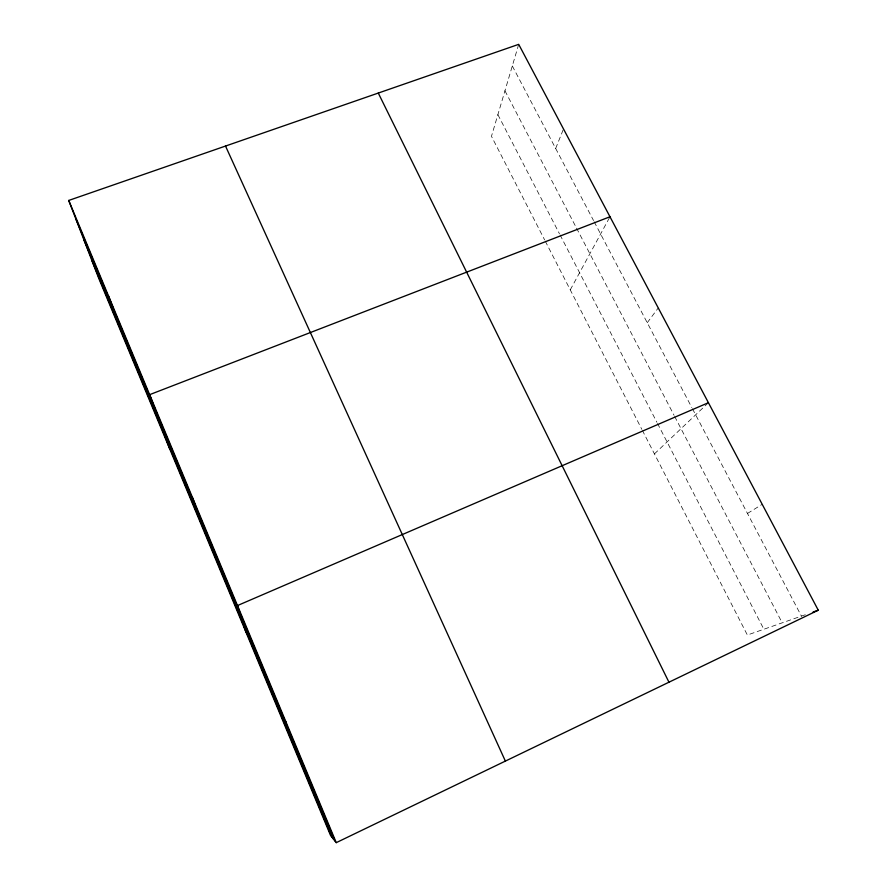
<?xml version="1.0" encoding="UTF-8"?>
<svg xmlns="http://www.w3.org/2000/svg" width="887" height="887" viewBox="0 0 887 887"><rect width="100%" height="100%" fill="white"/><g stroke="black" fill="none" stroke-linecap="round" stroke-linejoin="round"><path stroke-width="0.67" stroke-dasharray="4.43 3.33" d="M518.707 44.35L491.465 136.299L544.618 239.878M555.661 148.462L563.5 128.959M570.263 289.861L609.979 216.761M647.244 322.724L658.254 307.944M654.429 453.889L707.438 403.64M747.475 513.451L762.21 504.315M805.307 614.746L747.364 635.025L642.476 430.594M512.309 65.96L593.547 220.553M594.19 221.783L691.816 407.554M692.459 408.763L801.416 616.099M504.947 90.784L575.907 226.939M576.539 228.159L674.042 415.26M674.674 416.48L782.201 622.829M497.884 114.645L559.442 233.747M560.074 234.955L656.879 422.245M657.522 423.476L763.873 629.249M545.239 241.098L641.844 429.363"/><path stroke-width="1.33" d="M336.262 842.65L818.269 610.201L518.707 44.35L68.731 200.44L98.867 278.629L330.485 835.288L336.262 842.65L68.731 200.44M708.425 402.709L237.494 605.555L245.932 632.076M609.979 216.761L149.637 394.66L169.794 449.077M813.091 612.019L818.269 610.201M378.283 93.057L668.953 682.214M225.52 146.056L505.379 761.09M75.872 218.956L334.876 840.887M84.032 240.122L333.301 838.88M91.827 260.357L331.816 836.984M108.369 295.593L114.379 311.437M192.645 497.895L196.105 507.674M285.758 721.419L286.146 723.892"/></g></svg>
